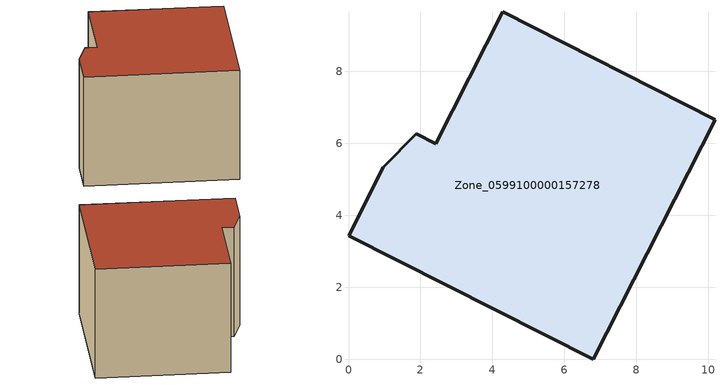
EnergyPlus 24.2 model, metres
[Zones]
Zone_0599100000157278
 floor ground (C_G): 0.96,5.34 1.89,6.27 2.42,5.99 4.29,9.66 10.18,6.66 6.79,0 0,3.44 z0
 wall outside (C_F): 6.79,0 10.18,6.66 4.29,9.66 2.42,5.99 1.89,6.27 0.96,5.34 0,3.44 6.79,0 z0:5.81
 roof outside (C_R): 1.89,6.27 0.96,5.34 0,3.44 6.79,0 10.18,6.66 4.29,9.66 2.42,5.99 z5.81
[BUILDING]
Pand.0599100000157278: North Axis=0; Terrain=City; Loads Convergence Tolerance Value=0.04; Temperature Convergence Tolerance Value=0.4; Solar Distribution=FullExterior; Maximum Number of Warmup Days=25; Minimum Number of Warmup Days=1
[Site:Location]
Rotterdam.The.Hague.AP_ZH_NLD Design_Conditions: Latitude=51.96; Longitude=4.45; Time Zone=1; Elevation=-4.5
[SITE:GROUNDTEMPERATURE:BUILDINGSURFACE]
18, 18, 18, 18, 18, 18, 18, 18, 18, 18, 18, 18
[MATERIAL] Thermal Absorptance=0.9; Solar Absorptance=0.7; Visible Absorptance=0.7
Name | Roughness | Thickness | Conductivity | Density | Specific Heat
G.TC.1975-1991 | MediumSmooth | 0.15 | 0.288461 | 540 | 1210
F.TC.1975-1991 | Rough | 0.3 | 0.230769 | 1920 | 840
R.TC.1975-1991 | MediumRough | 0.2 | 0.153846 | 1500 | 1000
[CONSTRUCTION]
C_G: G.TC.1975-1991
C_F: F.TC.1975-1991
C_R: R.TC.1975-1991
[ZONE]
Zone_0599100000157278: Type=1; Multiplier=1; Ceiling Height=Autocalculate; Volume=Autocalculate; Floor Area=autocalculate; Part of Total Floor Area=Yes
[ZONEINFILTRATION:DESIGNFLOWRATE]
Infil_Zone_0599100000157278: Zone or ZoneList or Space or SpaceList=Zone_0599100000157278; Schedule=AlwaysOn; Design Flow Rate Calculation Method=Flow/Area; Flow Rate per Floor Area=0.003; Constant Term Coefficient=1; Temperature Term Coefficient=0; Velocity Term Coefficient=0; Velocity Squared Term Coefficient=0
[HVACTEMPLATE:ZONE:IDEALLOADSAIRSYSTEM]
Zone_0599100000157278: Maximum Heating Supply Air Temperature=50; Minimum Cooling Supply Air Temperature=13; Maximum Heating Supply Air Humidity Ratio=0.0156; Minimum Cooling Supply Air Humidity Ratio=0.0077; Heating Limit=NoLimit; Cooling Limit=NoLimit; Dehumidification Control Type=ConstantSensibleHeatRatio; Cooling Sensible Heat Ratio=0.7; Dehumidification Setpoint=60; Humidification Control Type=None; Humidification Setpoint=30; Outdoor Air Method=None; Outdoor Air Flow Rate per Person=0.00944; Outdoor Air Flow Rate per Zone Floor Area=0; Outdoor Air Flow Rate per Zone=0; Demand Controlled Ventilation Type=None; Outdoor Air Economizer Type=NoEconomizer; Heat Recovery Type=None; Sensible Heat Recovery Effectiveness=0.7; Latent Heat Recovery Effectiveness=0.65
[ZONECONTROL:THERMOSTAT]
ThermostatControl_Zone_0599100000157278: Zone or ZoneList=Zone_0599100000157278; Control Type Schedule=DualSetpointControlType; Control 1=Thermostat_Zone_0599100000157278; Temperature Difference Between Cutout And Setpoint=0
[THERMOSTATSETPOINT:DUALSETPOINT]
Thermostat_Zone_0599100000157278: Heating Setpoint Temperature Schedule=HeatingSetpoint_Zone_0599100000157278; Cooling Setpoint Temperature Schedule=CoolingSetpoint_Zone_0599100000157278
[SCHEDULE:COMPACT]
HeatingSetpoint_Zone_0599100000157278: Through: 12/31, For: AllDays, Until: 24:00, 21
CoolingSetpoint_Zone_0599100000157278: Through: 12/31, For: AllDays, Until: 24:00, 24
DualSetpointControlType: Through: 12/31, For: AllDays, Until: 24:00, 4
AlwaysOn: Through: 12/31, For: AllDays, Until: 24:00, 1
